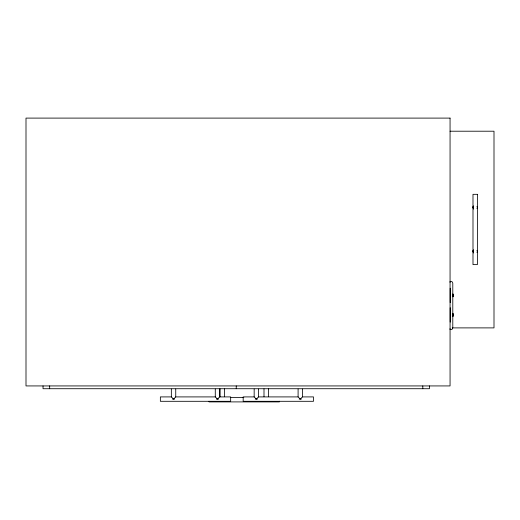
<?xml version="1.0" encoding="UTF-8"?>
<svg xmlns="http://www.w3.org/2000/svg" width="520" height="520" viewBox="0 0 520 520"><rect width="100%" height="100%" fill="white"/><g stroke="black" fill="none" stroke-linecap="round" stroke-linejoin="round"><path stroke-width="0.78" d="M453.037 315.653C452.907 308.178 452.907 321.704 453.037 314.23M453.037 296.12C452.92 289.048 452.907 301.632 453.037 294.697M450.06 282.36L450.067 281.522L451.737 281.522A2.522 2.522 0 0 1 452.79 283.478L452.79 327.555A2.522 2.522 0 0 1 451.737 329.511L450.067 329.511L450.06 328.673M175.74 396.91L173.544 399.106L171.347 396.91L160.362 396.91L160.362 401.303L230.659 401.303L230.659 396.91L219.674 396.91L217.477 399.106L215.28 396.91L175.74 396.91L175.74 389.064M258.557 396.91L256.36 399.106L254.163 396.91L243.178 396.91L243.178 401.303L313.476 401.303L313.476 396.91L302.49 396.91L300.293 399.106L298.096 396.91L258.557 396.91L258.557 389.064M450.06 131.209L494 131.209L494 327.892L452.459 327.892M230.912 397.507L243.828 397.507M172.445 399.106L174.642 399.106M216.379 399.106L218.576 399.106M255.261 399.106L257.459 399.106M299.195 399.106L301.392 399.106M450.223 288.21L450.223 302.608M450.223 307.743L450.223 322.14M429.435 385.931L429.435 388.719L43.036 388.719L43.036 385.931M422.806 385.931L422.806 388.719M302.49 389.064L302.49 396.91M298.096 389.064L298.096 396.91M279.377 401.258L279.377 401.901L209.079 401.901L209.079 401.258M268.392 388.875L268.392 396.721M263.998 388.875L263.998 396.721M254.163 389.064L254.163 396.91M236.236 385.931L236.236 388.719M224.458 388.875L224.458 396.721M220.064 388.875L220.064 396.721M219.674 389.064L219.674 396.91M215.28 389.064L215.28 396.91M171.347 389.064L171.347 396.91M49.666 385.931L49.666 388.719M473.063 206.934L473.635 209.06A2.197 2.197 0 0 1 473.635 205.953L473.063 206.934M477.386 207.506L477.087 208.605A2.197 2.197 0 0 0 477.087 206.408L477.386 207.506M473.063 250.874L473.635 252.993A2.197 2.197 0 0 1 473.635 249.886L473.063 250.874M477.386 251.44L477.087 252.538A2.197 2.197 0 0 0 477.087 250.341L477.386 251.44M450.06 118.099L26 118.099L26 385.931L450.06 385.931L450.06 118.099M477.386 194.324L472.992 194.324L472.992 264.622L477.386 264.622L477.386 194.324"/></g></svg>
